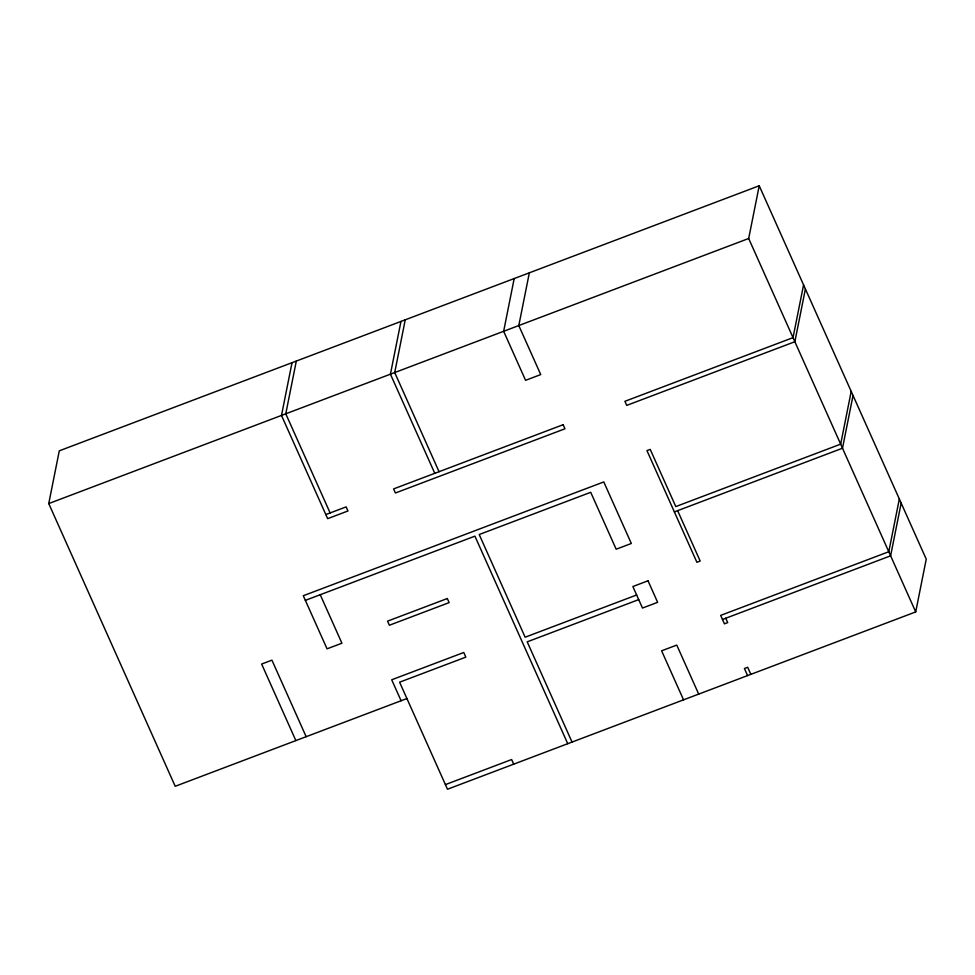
<?xml version="1.0" encoding="UTF-8"?>
<svg xmlns="http://www.w3.org/2000/svg" width="975" height="975" viewBox="0 0 975 975"><rect width="100%" height="100%" fill="white"/><g stroke="black" fill="none" stroke-linecap="round" stroke-linejoin="round"><path stroke-width="1.46" d="M406.916 698.539L175.207 786.289L48.75 503.575L59.292 450.828L759.22 185.762L926.25 559.175L915.708 611.922L447.488 789.238L399.604 682.195L465.831 657.126L463.759 652.494L391.706 679.782L401.091 700.745M292.025 362.688L281.495 415.435L327.661 518.663L347.965 510.973L346.137 506.89L325.833 514.568M296.315 361.067L285.772 413.802L330.123 512.947M400.969 321.433L390.427 374.168L434.777 473.314M405.247 319.812L394.717 372.548L439.055 471.693M514.191 278.558L503.648 331.293L525.574 380.323L540.735 374.583L518.798 325.553L529.34 272.817M915.708 611.922L748.678 238.497L759.22 185.762M803.571 284.907L793.028 337.643L624.902 401.31L626.73 405.393L794.857 341.725L805.399 288.99M851.199 391.402L840.669 444.137L675.797 506.573L650.215 449.378L646.961 450.608L696.906 562.283L700.172 561.052L677.625 510.656M853.027 395.484L842.497 448.22L674.371 511.899M899.328 498.981L888.786 551.728L720.671 615.396L724.437 623.842L727.703 622.598L725.753 618.247M901.156 503.076L890.614 555.811L722.499 619.478M48.75 503.575L748.678 238.497M305.358 600.356L474.91 536.153L567.742 743.693M636.638 594.982L525.135 637.211L479.2 534.532L590.716 492.302L616.176 549.217L631.325 543.489L603.793 481.93L303.286 595.737L327.052 648.838L341.92 643.207L320.227 594.726M638.71 599.613L527.207 641.842L572.033 742.072M445.417 784.607L511.631 759.537L513.703 764.168M750.848 674.359L747.679 667.278L744.425 668.509L747.593 675.59M698.697 694.102L676.772 645.084L661.611 650.812L683.548 699.843M306.162 736.698L271.928 660.16L261.629 664.06L295.864 740.598M563.148 424.698L393.595 488.914L395.423 492.997L564.976 428.781L563.148 424.698M447.306 598.528L387.55 621.148L389.378 625.243L449.134 602.611L447.306 598.528M648.022 580.795L632.86 586.536L642.488 608.059L657.638 602.318L648.022 580.795"/></g></svg>
